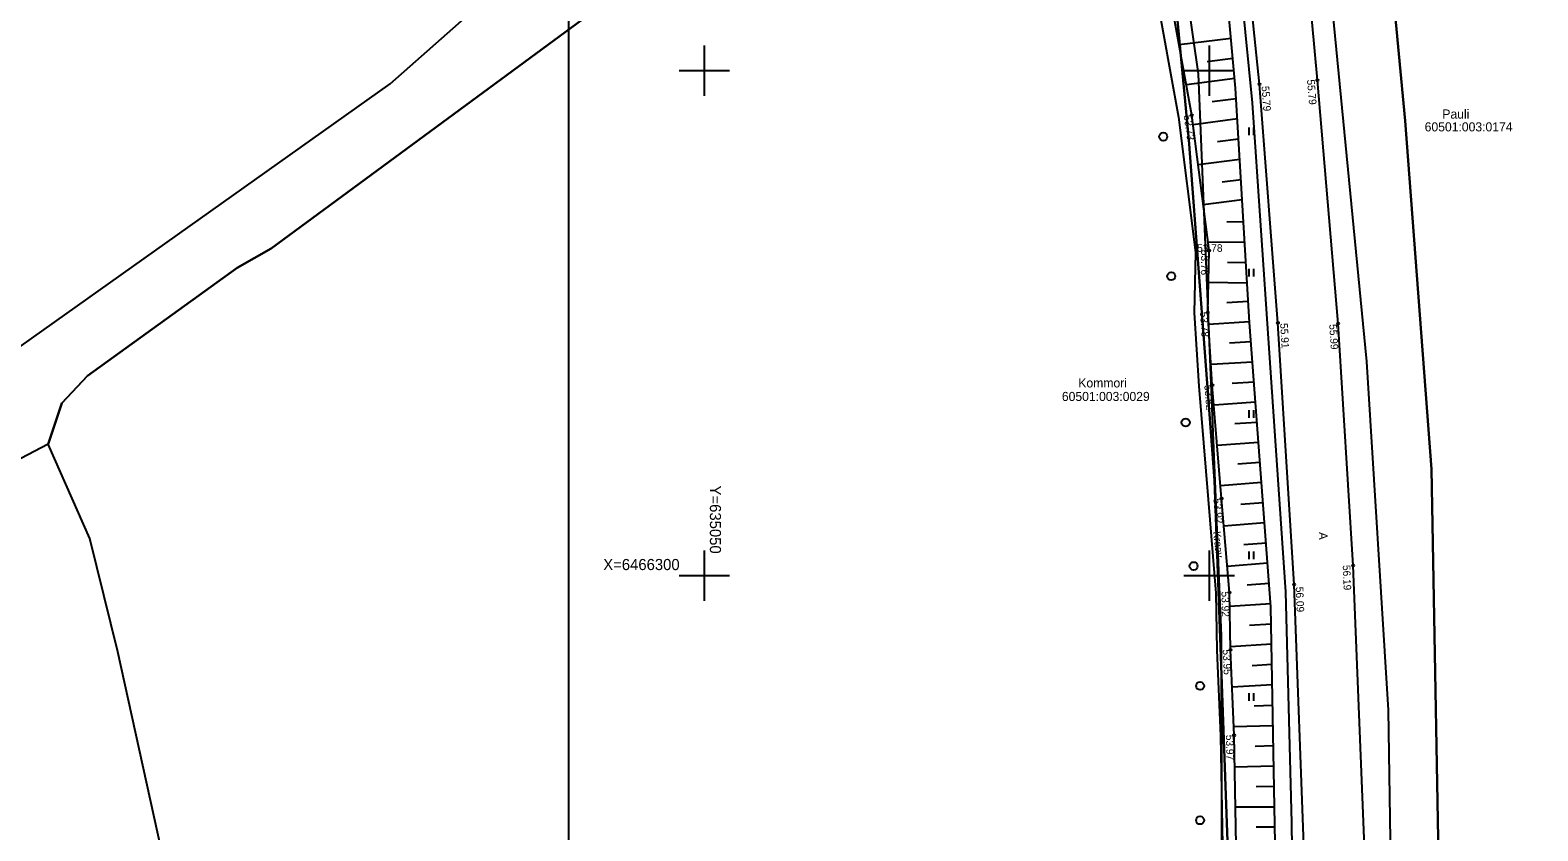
# Model space of a CAD drawing. Extents: x 634587 to 636396, y 6465348 to 6468020.
# Drawn here: x 634983.2 to 635132.5, y 6466274.7 to 6466354 of the extents above; entities that cross this region are included whole.
import ezdxf

# ---------------------------------------------------------------- set-up
doc = ezdxf.new("R2010")
doc.units = 0
for name, color, linetype in [('HALJASTUS', 7, 'Continuous'), ('KORGUS-EH2000', 7, 'Continuous'), ('MOOTKORG_MUU', 7, 'Continuous'), ('MOOTMPUNKT', 7, 'Continuous'), ('MOOTPIIR', 7, 'Continuous'), ('PIIR', 7, 'Continuous'), ('RELJEEF', 7, 'Continuous'), ('SITRASS', 7, 'Continuous'), ('TEE', 7, 'Continuous'), ('VEEKOGU', 7, 'Continuous'), ('VORK', 7, 'Continuous'), ('VORMISTUS', 7, 'Continuous')]:
    doc.layers.add(name, color=color, linetype=linetype)

msp = doc.modelspace()

# ---------------------------------------------------------------- linework, layer by layer
at = {"layer": 'HALJASTUS'}
for p, q in [((635103.92, 6466344.38), (635103.92, 6466343.62)), ((635104.38, 6466344.38), (635104.38, 6466343.62)), ((635103.92, 6466330.38), (635103.92, 6466329.62)), ((635104.38, 6466330.38), (635104.38, 6466329.62)), ((635103.92, 6466316.38), (635103.92, 6466315.62)), ((635104.38, 6466316.38), (635104.38, 6466315.62)), ((635103.92, 6466302.38), (635103.92, 6466301.62)), ((635104.38, 6466302.38), (635104.38, 6466301.62)), ((635103.92, 6466288.38), (635103.92, 6466287.62)), ((635104.38, 6466288.38), (635104.38, 6466287.62))]:
    msp.add_line(p, q, dxfattribs=at)
for centre in [(635095.45, 6466343.46), (635096.24, 6466329.64), (635097.67, 6466315.16), (635098.45, 6466300.95), (635099.1, 6466289.08), (635099.1, 6466275.78)]:
    msp.add_circle(centre, 0.4, dxfattribs=at)
at = {"layer": 'KORGUS-EH2000'}
for centre in [(635104.98, 6466348.65), (635110.71, 6466349.06), (635098.29, 6466345.59), (635099.96, 6466332.15), (635099.86, 6466326.06), (635106.81, 6466325.04), (635112.77, 6466324.96), (635100.31, 6466318.85), (635101.23, 6466307.64), (635114.26, 6466301.01), (635108.41, 6466299.12), (635102.01, 6466298.34), (635102.11, 6466292.65), (635102.46, 6466284.19)]:
    msp.add_circle(centre, 0.1, dxfattribs=at)
at = {"layer": 'MOOTKORG_MUU'}
msp.add_circle((635099.98, 6466332.18), 0.1, dxfattribs=at)
at = {"layer": 'MOOTMPUNKT'}
for centre in [(635098.29, 6466345.59), (635099.96, 6466332.15), (635099.98, 6466332.18), (635099.86, 6466326.06), (635100.31, 6466318.85), (635101.23, 6466307.64), (635102.01, 6466298.34), (635102.11, 6466292.65), (635102.46, 6466284.19)]:
    msp.add_circle(centre, 0.075, dxfattribs=at)
at = {"layer": 'MOOTPIIR'}
for points in [[(635118.18, 6466258.86), (635117.75, 6466286.69), (635115.62, 6466321.21), (635108.65, 6466392.86), (635099.84, 6466470.99)], [(635090.17, 6466439.78), (635090.19, 6466408.35), (635087.17, 6466403.18), (635088.43, 6466388.52), (635092.7, 6466386.69), (635095.25, 6466375.14), (635098.92, 6466349.68), (635101.18, 6466294.05), (635101.27, 6466250.16)]]:
    msp.add_lwpolyline(points, dxfattribs=at)
at = {"layer": 'PIIR'}
for points in [[(635052.54, 6466796.81), (635063.5, 6466731.84), (635067.46, 6466708.01), (635084.36, 6466630.42), (635092.66, 6466578.76), (635093.22, 6466567.67), (635093.12, 6466559.26), (635106.67, 6466473.76), (635109.59, 6466428.71), (635113.41, 6466403.48), (635114.65, 6466395.31), (635119.41, 6466345.04), (635122, 6466310.55), (635122.9, 6466261.18), (635115.4, 6466202.06), (635106.7, 6466148.33), (635090.18, 6466095.39), (635088.42, 6466089.77), (635084.52, 6466080.54), (635024.74, 6465962.65), (635004.84, 6465925.16)], [(634935.43, 6465831.58), (634990.46, 6465933.16), (635049.89, 6466047), (635069.57, 6466087.22), (635078.6, 6466110.2), (635088.05, 6466148.84), (635090.65, 6466161.6), (635091.72, 6466166.05), (635095.24, 6466184.54), (635098.31, 6466207.08), (635100.69, 6466225.76), (635101.75, 6466242.3), (635102.2, 6466262.69), (635100.52, 6466309.42), (635097.99, 6466343.16), (635093.64, 6466389.05), (635093.28, 6466393.3), (635092.2, 6466409.82), (635091.74, 6466426.39), (635088.81, 6466471.22)], [(634980.02, 6466321.13), (635018.9, 6466348.68), (635056.15, 6466381.62), (635092.2, 6466409.82), (635093.28, 6466393.3), (635090.74, 6466394), (635086.2, 6466393.06), (635077.63, 6466388.52), (635063.35, 6466378.23), (635051.16, 6466366.79), (635038.59, 6466355.54), (635007.1, 6466332.38), (635003.75, 6466330.46), (634988.92, 6466319.79), (634986.36, 6466317.09), (634985.03, 6466313.03), (634977.57, 6466309.12)]]:
    msp.add_lwpolyline(points, dxfattribs=at)
for points in [[(635115.88, 6466403.44), (635198.72, 6466401.99), (635207.26, 6466404.67), (635235.25, 6466404.41), (635330.22, 6466398.63), (635327.95, 6466379.27), (635239.9, 6466383.96), (635212.13, 6466390.17), (635203.19, 6466387.22), (635156.58, 6466390), (635154.52, 6466365.05), (635222.73, 6466357.82), (635325.71, 6466357.03), (635482.77, 6466354.54), (635476.23, 6466235.36), (635122.9, 6466261.18), (635122, 6466310.55), (635119.41, 6466345.04), (635114.65, 6466395.31), (635113.41, 6466403.48)], [(634999.47, 6466258.09), (634991.91, 6466292.46), (634989.16, 6466303.69), (634985.03, 6466313.03), (634986.36, 6466317.09), (634988.92, 6466319.79), (635003.75, 6466330.46), (635007.1, 6466332.38), (635038.59, 6466355.54), (635051.16, 6466366.79), (635063.35, 6466378.23), (635077.63, 6466388.52), (635086.2, 6466393.06), (635090.74, 6466394), (635093.28, 6466393.3), (635093.64, 6466389.05), (635097.99, 6466343.16), (635100.52, 6466309.42), (635102.2, 6466262.69), (635003.09, 6466241.48)]]:
    msp.add_lwpolyline(points, close=True, dxfattribs=at)
at = {"layer": 'RELJEEF'}
for p, q in [((635102.17, 6466353.17), (635097.02, 6466352.56)), ((635102.35, 6466351.2), (635099.79, 6466350.87)), ((635102.53, 6466349.21), (635097.74, 6466348.59)), ((635102.68, 6466347.21), (635100.3, 6466346.9)), ((635102.79, 6466345.21), (635098.41, 6466344.64)), ((635102.91, 6466343.2), (635100.81, 6466342.94)), ((635103.03, 6466341.2), (635098.91, 6466340.68)), ((635103.15, 6466339.2), (635101.3, 6466338.97)), ((635103.27, 6466337.2), (635099.41, 6466336.72)), ((635103.39, 6466335.02), (635101.76, 6466335)), ((635103.51, 6466333.02), (635099.88, 6466332.97)), ((635103.63, 6466330.97), (635101.81, 6466331)), ((635103.75, 6466328.97), (635099.92, 6466329.02)), ((635103.86, 6466327.13), (635101.76, 6466327)), ((635103.98, 6466325.13), (635099.94, 6466324.88)), ((635104.13, 6466323.14), (635102.02, 6466323)), ((635104.28, 6466321.14), (635100.19, 6466320.89)), ((635104.43, 6466319.16), (635102.27, 6466319.01)), ((635104.58, 6466317.17), (635100.48, 6466316.88)), ((635104.73, 6466315.17), (635102.54, 6466315.02)), ((635104.88, 6466313.18), (635100.8, 6466312.9)), ((635105.03, 6466311.2), (635102.82, 6466311.03)), ((635105.18, 6466309.21), (635101.13, 6466308.89)), ((635105.33, 6466307.22), (635103.13, 6466307.04)), ((635105.48, 6466305.22), (635101.46, 6466304.91)), ((635105.63, 6466303.22), (635103.44, 6466303.06)), ((635105.78, 6466301.23), (635101.79, 6466300.92)), ((635105.93, 6466299.23), (635103.75, 6466299.07)), ((635106.09, 6466297.21), (635102.03, 6466296.96)), ((635106.14, 6466295.21), (635104, 6466295.08)), ((635106.18, 6466293.2), (635102.11, 6466292.96)), ((635106.21, 6466291.2), (635104.24, 6466291.08)), ((635106.25, 6466289.2), (635102.26, 6466288.96)), ((635106.29, 6466287.14), (635104.44, 6466287.09)), ((635106.32, 6466285.14), (635102.42, 6466285.04)), ((635106.36, 6466283.14), (635104.54, 6466283.09)), ((635106.39, 6466281.14), (635102.52, 6466281.04)), ((635106.43, 6466279.14), (635104.65, 6466279.09)), ((635106.46, 6466277.09), (635102.59, 6466277.09)), ((635106.5, 6466275.09), (635104.66, 6466275.09))]:
    msp.add_line(p, q, dxfattribs=at)
msp.add_lwpolyline([(635106.56, 6466271.74), (635106.11, 6466296.9), (635103.98, 6466325.06), (635102.61, 6466348.27), (635100.48, 6466371.54), (635099.89, 6466379.86), (635098.73, 6466384.99), (635096.81, 6466387.74), (635092.83, 6466390.7), (635090.21, 6466391.4), (635087.29, 6466391.36)], dxfattribs=at)
at = {"layer": 'SITRASS'}
msp.add_lwpolyline([(635091.91, 6466139.91), (635093.96, 6466147.43), (635096.93, 6466159.64), (635099.97, 6466173.93), (635102.63, 6466188.82), (635105.06, 6466206.36), (635106.55, 6466219.6), (635107.33, 6466228.83), (635108.48, 6466252.93), (635108.19, 6466275.54), (635107.59, 6466298.41), (635105.94, 6466322.52), (635104.29, 6466346.8), (635101.91, 6466370.84), (635099.94, 6466384.9), (635097.72, 6466401.4), (635096.06, 6466414.74), (635096.15, 6466421.58), (635093.8, 6466442.61)], dxfattribs=at)
at = {"layer": 'TEE'}
for points in [[(635109.43, 6466271.52), (635108.41, 6466299.12), (635106.81, 6466325.04), (635104.98, 6466348.65), (635102.63, 6466371.37), (635100.62, 6466387.03), (635098.98, 6466390.06), (635097.89, 6466391.59), (635096.34, 6466392.99), (635095.16, 6466393.69), (635093.68, 6466394.13), (635091.99, 6466394.37), (635090.16, 6466394.41), (635088.26, 6466394.17), (635086.68, 6466393.76), (635084.92, 6466393.17)], [(635113.57, 6466168.41), (635112.46, 6466168.73), (635110.83, 6466169.01), (635109.88, 6466169.53), (635109.1, 6466170.3), (635108.54, 6466171.17), (635107.97, 6466172.41), (635107.63, 6466173.69), (635107.99, 6466178.1), (635109.49, 6466186.72), (635111.61, 6466202.09), (635113.54, 6466219.38), (635114.65, 6466232.4), (635115.5, 6466250.16), (635115.46, 6466271.55), (635114.26, 6466301.01), (635112.77, 6466324.96), (635110.71, 6466349.06), (635108.65, 6466371.69), (635106.78, 6466389.59)]]:
    msp.add_lwpolyline(points, dxfattribs=at)
at = {"layer": 'VEEKOGU'}
for points in [[(635102.66, 6466273.3), (635102.46, 6466284.19), (635102.11, 6466292.65), (635102.01, 6466298.34), (635101.23, 6466307.64), (635100.31, 6466318.85), (635099.86, 6466326.06), (635099.98, 6466332.18), (635098.29, 6466345.59), (635096, 6466358.16), (635094.99, 6466366.65), (635094.66, 6466371.34), (635092.87, 6466377.1), (635092.54, 6466380.59), (635091.84, 6466385.08), (635091.13, 6466387.68), (635090.59, 6466388.4), (635088.74, 6466389), (635086.88, 6466388.9)], [(635086.96, 6466387.56), (635088.57, 6466387.65), (635089.77, 6466387.26), (635089.9, 6466387.08), (635090.52, 6466384.8), (635091.21, 6466380.42), (635091.55, 6466376.84), (635093.34, 6466371.09), (635093.66, 6466366.53), (635094.67, 6466357.96), (635096.96, 6466345.39), (635098.63, 6466331.98), (635098.52, 6466326.03), (635098.98, 6466318.76), (635099.9, 6466307.53), (635100.67, 6466298.27), (635100.77, 6466292.61), (635101.12, 6466284.15), (635101.32, 6466273.3)]]:
    msp.add_lwpolyline(points, dxfattribs=at)
at = {"layer": 'VORK'}
for p, q in [((635050, 6466352.5), (635050, 6466347.5)), ((635100, 6466352.5), (635100, 6466347.5)), ((635047.5, 6466350), (635052.5, 6466350)), ((635097.5, 6466350), (635102.5, 6466350)), ((635050, 6466302.5), (635050, 6466297.5)), ((635100, 6466302.5), (635100, 6466297.5)), ((635047.5, 6466300), (635052.5, 6466300)), ((635097.5, 6466300), (635102.5, 6466300))]:
    msp.add_line(p, q, dxfattribs=at)
at = {"layer": 'VORMISTUS'}
msp.add_lwpolyline([(635180.07, 6466695.73), (635180.07, 6466120.65), (635036.57, 6466120.65), (635036.57, 6466695.73), (635180.07, 6466695.73)], dxfattribs=at)

# ---------------------------------------------------------------- texts
at = {"layer": 'KORGUS-EH2000'}
for s, rotation, p in [(' 55.79', 274.4373, (635105.16, 6466348.73)), (' 55.79', 274.899, (635109.66, 6466349.37)), ('53.73', 278.227, (635097.47, 6466345.55)), ('53.76', 269.0363, (635099.21, 6466332.26)), ('53.78', 273.6757, (635099.09, 6466326.1)), (' 55.91', 273.5348, (635107.01, 6466325.25)), (' 55.99', 273.5608, (635111.87, 6466325.15)), ('53.82', 275.1139, (635099.51, 6466318.85)), ('53.92', 274.7971, (635100.41, 6466307.63)), (' 56.19', 272.3301, (635113.21, 6466301.32)), (' 56.09', 272.1204, (635108.56, 6466299.16)), ('53.92', 271.0809, (635101.21, 6466298.42)), ('53.95', 272.693, (635101.33, 6466292.68)), ('53.97', 271.4178, (635101.65, 6466284.23))]:
    msp.add_text(s, height=0.75, rotation=rotation, dxfattribs=at).set_placement(p)
at = {"layer": 'MOOTKORG_MUU'}
msp.add_text('53.78', height=0.75, dxfattribs=at).set_placement((635098.81, 6466332.06))
at = {"layer": 'PIIR'}
for s, p in [('Pauli', (635123.09, 6466345.25)), ('60501:003:0174', (635121.34, 6466343.98)), ('Kommori', (635087.04, 6466318.63)), ('60501:003:0029', (635085.41, 6466317.29))]:
    msp.add_text(s, height=0.9, dxfattribs=at).set_placement(p)
at = {"layer": 'TEE'}
msp.add_text('A', height=0.85, rotation=270, dxfattribs=at).set_placement((635110.87, 6466304.31))
at = {"layer": 'VEEKOGU'}
msp.add_text('Kraav', height=0.75, rotation=277.2363, dxfattribs=at).set_placement((635100.37, 6466304.34))
at = {"layer": 'VORK'}
msp.add_text('Y=635050', height=1.1, rotation=270, dxfattribs=at).set_placement((635050.55, 6466308.92))
msp.add_text('X=6466300', height=1.1, dxfattribs=at).set_placement((635039.99, 6466300.55))

doc.saveas('drawing.dxf')
